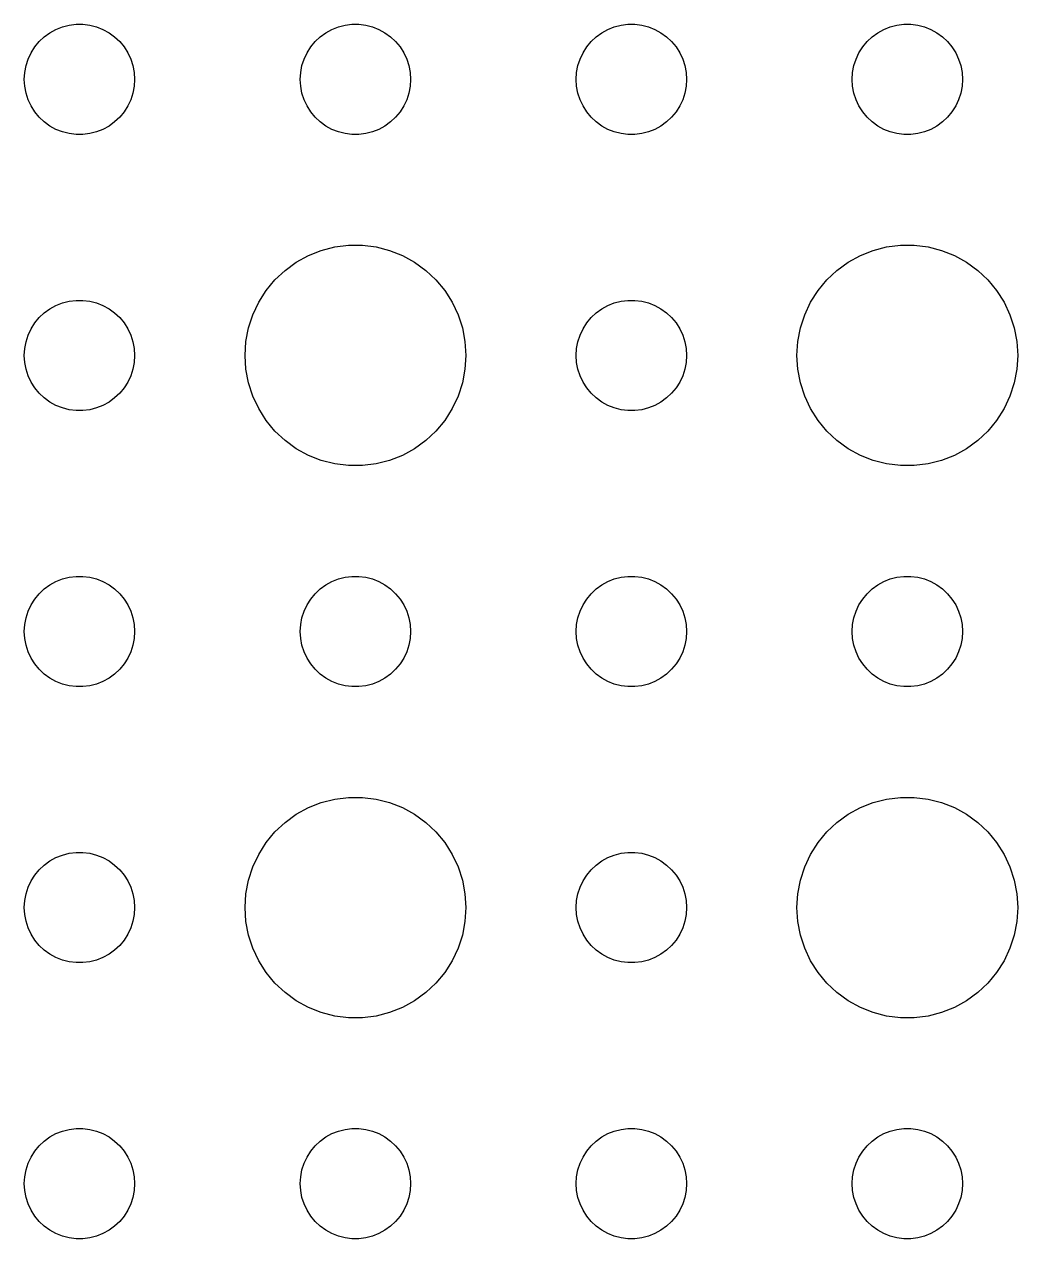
# Model space of a CAD drawing. Header units: metres. Extents: x -134 to 134, y -134 to 134.
# Drawn here: x -1.5 to 25.5, y 28.5 to 61.5 of the extents above; entities that cross this region are included whole.
import ezdxf

# ---------------------------------------------------------------- set-up
doc = ezdxf.new("R2010")
doc.units = ezdxf.units.M

msp = doc.modelspace()

# ---------------------------------------------------------------- linework, layer by layer
for p, q in [((-0.63866, 61.3572), (-0.46352, 61.4266)), ((-0.46352, 61.4266), (-0.28107, 61.4734)), ((-0.28107, 61.4734), (-0.09418, 61.497)), ((-0.09418, 61.497), (0.09418, 61.497)), ((0.09418, 61.497), (0.28107, 61.4734)), ((0.28107, 61.4734), (0.46352, 61.4266)), ((0.46352, 61.4266), (0.63866, 61.3572)), ((6.86133, 61.3572), (7.03647, 61.4266)), ((7.03647, 61.4266), (7.21892, 61.4734)), ((7.21892, 61.4734), (7.40581, 61.497)), ((7.40581, 61.497), (7.59418, 61.497)), ((7.59418, 61.497), (7.78107, 61.4734)), ((7.78107, 61.4734), (7.96352, 61.4266)), ((7.96352, 61.4266), (8.13866, 61.3572)), ((14.3613, 61.3572), (14.5365, 61.4266)), ((14.5365, 61.4266), (14.7189, 61.4734)), ((14.7189, 61.4734), (14.9058, 61.497)), ((14.9058, 61.497), (15.0942, 61.497)), ((15.0942, 61.497), (15.2811, 61.4734)), ((15.2811, 61.4734), (15.4635, 61.4266)), ((15.4635, 61.4266), (15.6387, 61.3572)), ((21.8613, 61.3572), (22.0365, 61.4266)), ((22.0365, 61.4266), (22.2189, 61.4734)), ((22.2189, 61.4734), (22.4058, 61.497)), ((22.4058, 61.497), (22.5942, 61.497)), ((22.5942, 61.497), (22.7811, 61.4734)), ((22.7811, 61.4734), (22.9635, 61.4266)), ((22.9635, 61.4266), (23.1387, 61.3572)), ((-1.09344, 61.0268), (-0.95613, 61.1558)), ((-0.95613, 61.1558), (-0.80373, 61.2665)), ((-0.80373, 61.2665), (-0.63866, 61.3572)), ((0.63866, 61.3572), (0.80373, 61.2665)), ((0.80373, 61.2665), (0.95613, 61.1558)), ((0.95613, 61.1558), (1.09344, 61.0268)), ((6.40654, 61.0268), (6.54385, 61.1558)), ((6.54385, 61.1558), (6.69626, 61.2665)), ((6.69626, 61.2665), (6.86133, 61.3572)), ((8.13866, 61.3572), (8.30373, 61.2665)), ((8.30373, 61.2665), (8.45613, 61.1558)), ((8.45613, 61.1558), (8.59344, 61.0268)), ((13.9065, 61.0268), (14.0439, 61.1558)), ((14.0439, 61.1558), (14.1963, 61.2665)), ((14.1963, 61.2665), (14.3613, 61.3572)), ((15.6387, 61.3572), (15.8037, 61.2665)), ((15.8037, 61.2665), (15.9561, 61.1558)), ((15.9561, 61.1558), (16.0934, 61.0268)), ((21.4065, 61.0268), (21.5439, 61.1558)), ((21.5439, 61.1558), (21.6963, 61.2665)), ((21.6963, 61.2665), (21.8613, 61.3572)), ((23.1387, 61.3572), (23.3037, 61.2665)), ((23.3037, 61.2665), (23.4561, 61.1558)), ((23.4561, 61.1558), (23.5934, 61.0268)), ((-1.39465, 60.5522), (-1.31445, 60.7226)), ((-1.31445, 60.7226), (-1.21352, 60.8817)), ((-1.21352, 60.8817), (-1.09344, 61.0268)), ((1.09344, 61.0268), (1.21352, 60.8817)), ((1.21352, 60.8817), (1.31445, 60.7226)), ((1.31445, 60.7226), (1.39465, 60.5522)), ((6.10533, 60.5522), (6.18553, 60.7226)), ((6.18553, 60.7226), (6.28647, 60.8817)), ((6.28647, 60.8817), (6.40654, 61.0268)), ((8.59344, 61.0268), (8.71352, 60.8817)), ((8.71352, 60.8817), (8.81445, 60.7226)), ((8.81445, 60.7226), (8.89465, 60.5522)), ((13.6053, 60.5522), (13.6855, 60.7226)), ((13.6855, 60.7226), (13.7865, 60.8817)), ((13.7865, 60.8817), (13.9065, 61.0268)), ((16.0934, 61.0268), (16.2135, 60.8817)), ((16.2135, 60.8817), (16.3145, 60.7226)), ((16.3145, 60.7226), (16.3947, 60.5522)), ((21.1053, 60.5522), (21.1855, 60.7226)), ((21.1855, 60.7226), (21.2865, 60.8817)), ((21.2865, 60.8817), (21.4065, 61.0268)), ((23.5934, 61.0268), (23.7135, 60.8817)), ((23.7135, 60.8817), (23.8145, 60.7226)), ((23.8145, 60.7226), (23.8947, 60.5522)), ((-1.45287, 60.373), (-1.39465, 60.5522)), ((1.39465, 60.5522), (1.45287, 60.373)), ((6.04712, 60.373), (6.10533, 60.5522)), ((8.89465, 60.5522), (8.95287, 60.373)), ((13.5471, 60.373), (13.6053, 60.5522)), ((16.3947, 60.5522), (16.4529, 60.373)), ((21.0471, 60.373), (21.1053, 60.5522)), ((23.8947, 60.5522), (23.9529, 60.373)), ((-1.5, 60), (-1.48816, 60.188)), ((-1.48816, 60.188), (-1.45287, 60.373)), ((1.45287, 60.373), (1.48816, 60.188)), ((1.48816, 60.188), (1.5, 60)), ((6, 60), (6.01183, 60.188)), ((6.01183, 60.188), (6.04712, 60.373)), ((8.95287, 60.373), (8.98816, 60.188)), ((8.98816, 60.188), (9, 60)), ((13.5, 60), (13.5118, 60.188)), ((13.5118, 60.188), (13.5471, 60.373)), ((16.4529, 60.373), (16.4882, 60.188)), ((16.4882, 60.188), (16.5, 60)), ((21, 60), (21.0118, 60.188)), ((21.0118, 60.188), (21.0471, 60.373)), ((23.9529, 60.373), (23.9882, 60.188)), ((23.9882, 60.188), (24, 60)), ((-1.48816, 59.812), (-1.5, 60)), ((-1.45287, 59.627), (-1.48816, 59.812)), ((1.48816, 59.812), (1.45287, 59.627)), ((1.5, 60), (1.48816, 59.812)), ((6.01183, 59.812), (6, 60)), ((6.04712, 59.627), (6.01183, 59.812)), ((8.98816, 59.812), (8.95287, 59.627)), ((9, 60), (8.98816, 59.812)), ((13.5118, 59.812), (13.5, 60)), ((13.5471, 59.627), (13.5118, 59.812)), ((16.4882, 59.812), (16.4529, 59.627)), ((16.5, 60), (16.4882, 59.812)), ((21.0118, 59.812), (21, 60)), ((21.0471, 59.627), (21.0118, 59.812)), ((23.9882, 59.812), (23.9529, 59.627)), ((24, 60), (23.9882, 59.812)), ((-1.39465, 59.4478), (-1.45287, 59.627)), ((-1.31445, 59.2774), (-1.39465, 59.4478)), ((1.39465, 59.4478), (1.31445, 59.2774)), ((1.45287, 59.627), (1.39465, 59.4478)), ((6.10533, 59.4478), (6.04712, 59.627)), ((6.18553, 59.2774), (6.10533, 59.4478)), ((8.89465, 59.4478), (8.81445, 59.2774)), ((8.95287, 59.627), (8.89465, 59.4478)), ((13.6053, 59.4478), (13.5471, 59.627)), ((13.6855, 59.2774), (13.6053, 59.4478)), ((16.3947, 59.4478), (16.3145, 59.2774)), ((16.4529, 59.627), (16.3947, 59.4478)), ((21.1053, 59.4478), (21.0471, 59.627)), ((21.1855, 59.2774), (21.1053, 59.4478)), ((23.8947, 59.4478), (23.8145, 59.2774)), ((23.9529, 59.627), (23.8947, 59.4478)), ((-1.21352, 59.1183), (-1.31445, 59.2774)), ((-1.09344, 58.9732), (-1.21352, 59.1183)), ((1.21352, 59.1183), (1.09344, 58.9732)), ((1.31445, 59.2774), (1.21352, 59.1183)), ((6.28647, 59.1183), (6.18553, 59.2774)), ((6.40654, 58.9732), (6.28647, 59.1183)), ((8.71352, 59.1183), (8.59344, 58.9732)), ((8.81445, 59.2774), (8.71352, 59.1183)), ((13.7865, 59.1183), (13.6855, 59.2774)), ((13.9065, 58.9732), (13.7865, 59.1183)), ((16.2135, 59.1183), (16.0934, 58.9732)), ((16.3145, 59.2774), (16.2135, 59.1183)), ((21.2865, 59.1183), (21.1855, 59.2774)), ((21.4065, 58.9732), (21.2865, 59.1183)), ((23.7135, 59.1183), (23.5934, 58.9732)), ((23.8145, 59.2774), (23.7135, 59.1183)), ((-0.95613, 58.8442), (-1.09344, 58.9732)), ((-0.80373, 58.7335), (-0.95613, 58.8442)), ((-0.63866, 58.6428), (-0.80373, 58.7335)), ((0.80373, 58.7335), (0.63866, 58.6428)), ((0.95613, 58.8442), (0.80373, 58.7335)), ((1.09344, 58.9732), (0.95613, 58.8442)), ((6.54385, 58.8442), (6.40654, 58.9732)), ((6.69626, 58.7335), (6.54385, 58.8442)), ((6.86133, 58.6428), (6.69626, 58.7335)), ((8.30373, 58.7335), (8.13866, 58.6428)), ((8.45613, 58.8442), (8.30373, 58.7335)), ((8.59344, 58.9732), (8.45613, 58.8442)), ((14.0439, 58.8442), (13.9065, 58.9732)), ((14.1963, 58.7335), (14.0439, 58.8442)), ((14.3613, 58.6428), (14.1963, 58.7335)), ((15.8037, 58.7335), (15.6387, 58.6428)), ((15.9561, 58.8442), (15.8037, 58.7335)), ((16.0934, 58.9732), (15.9561, 58.8442)), ((21.5439, 58.8442), (21.4065, 58.9732)), ((21.6963, 58.7335), (21.5439, 58.8442)), ((21.8613, 58.6428), (21.6963, 58.7335)), ((23.3037, 58.7335), (23.1387, 58.6428)), ((23.4561, 58.8442), (23.3037, 58.7335)), ((23.5934, 58.9732), (23.4561, 58.8442)), ((-0.46352, 58.5734), (-0.63866, 58.6428)), ((-0.28107, 58.5266), (-0.46352, 58.5734)), ((-0.09418, 58.503), (-0.28107, 58.5266)), ((0.09418, 58.503), (-0.09418, 58.503)), ((0.28107, 58.5266), (0.09418, 58.503)), ((0.46352, 58.5734), (0.28107, 58.5266)), ((0.63866, 58.6428), (0.46352, 58.5734)), ((7.03647, 58.5734), (6.86133, 58.6428)), ((7.21892, 58.5266), (7.03647, 58.5734)), ((7.40581, 58.503), (7.21892, 58.5266)), ((7.59418, 58.503), (7.40581, 58.503)), ((7.78107, 58.5266), (7.59418, 58.503)), ((7.96352, 58.5734), (7.78107, 58.5266)), ((8.13866, 58.6428), (7.96352, 58.5734)), ((14.5365, 58.5734), (14.3613, 58.6428)), ((14.7189, 58.5266), (14.5365, 58.5734)), ((14.9058, 58.503), (14.7189, 58.5266)), ((15.0942, 58.503), (14.9058, 58.503)), ((15.2811, 58.5266), (15.0942, 58.503)), ((15.4635, 58.5734), (15.2811, 58.5266)), ((15.6387, 58.6428), (15.4635, 58.5734)), ((22.0365, 58.5734), (21.8613, 58.6428)), ((22.2189, 58.5266), (22.0365, 58.5734)), ((22.4058, 58.503), (22.2189, 58.5266)), ((22.5942, 58.503), (22.4058, 58.503)), ((22.7811, 58.5266), (22.5942, 58.503)), ((22.9635, 58.5734), (22.7811, 58.5266)), ((23.1387, 58.6428), (22.9635, 58.5734)), ((6.57294, 55.3532), (6.93785, 55.4469)), ((6.93785, 55.4469), (7.31161, 55.4941)), ((7.31161, 55.4941), (7.68837, 55.4941)), ((7.68837, 55.4941), (8.06213, 55.4469)), ((8.06213, 55.4469), (8.42705, 55.3532)), ((21.5729, 55.3532), (21.9379, 55.4469)), ((21.9379, 55.4469), (22.3116, 55.4941)), ((22.3116, 55.4941), (22.6884, 55.4941)), ((22.6884, 55.4941), (23.0621, 55.4469)), ((23.0621, 55.4469), (23.427, 55.3532)), ((5.89252, 55.033), (6.22266, 55.2145)), ((6.22266, 55.2145), (6.57294, 55.3532)), ((8.42705, 55.3532), (8.77733, 55.2145)), ((8.77733, 55.2145), (9.10747, 55.033)), ((20.8925, 55.033), (21.2227, 55.2145)), ((21.2227, 55.2145), (21.5729, 55.3532)), ((23.427, 55.3532), (23.7773, 55.2145)), ((23.7773, 55.2145), (24.1075, 55.033)), ((5.31308, 54.5536), (5.58772, 54.8115)), ((5.58772, 54.8115), (5.89252, 55.033)), ((9.10747, 55.033), (9.41226, 54.8115)), ((9.41226, 54.8115), (9.6869, 54.5536)), ((20.3131, 54.5536), (20.5877, 54.8115)), ((20.5877, 54.8115), (20.8925, 55.033)), ((24.1075, 55.033), (24.4123, 54.8115)), ((24.4123, 54.8115), (24.6869, 54.5536)), ((5.07294, 54.2634), (5.31308, 54.5536)), ((9.6869, 54.5536), (9.92705, 54.2634)), ((20.0729, 54.2634), (20.3131, 54.5536)), ((24.6869, 54.5536), (24.927, 54.2634)), ((4.87108, 53.9453), (5.07294, 54.2634)), ((9.92705, 54.2634), (10.1289, 53.9453)), ((19.8711, 53.9453), (20.0729, 54.2634)), ((24.927, 54.2634), (25.1289, 53.9453)), ((-0.80373, 53.7665), (-0.63866, 53.8572)), ((-0.63866, 53.8572), (-0.46352, 53.9266)), ((-0.46352, 53.9266), (-0.28107, 53.9734)), ((-0.28107, 53.9734), (-0.09418, 53.997)), ((-0.09418, 53.997), (0.09418, 53.997)), ((0.09418, 53.997), (0.28107, 53.9734)), ((0.28107, 53.9734), (0.46352, 53.9266)), ((0.46352, 53.9266), (0.63866, 53.8572)), ((0.63866, 53.8572), (0.80373, 53.7665)), ((4.71066, 53.6044), (4.87108, 53.9453)), ((10.1289, 53.9453), (10.2893, 53.6044)), ((14.1963, 53.7665), (14.3613, 53.8572)), ((14.3613, 53.8572), (14.5365, 53.9266)), ((14.5365, 53.9266), (14.7189, 53.9734)), ((14.7189, 53.9734), (14.9058, 53.997)), ((14.9058, 53.997), (15.0942, 53.997)), ((15.0942, 53.997), (15.2811, 53.9734)), ((15.2811, 53.9734), (15.4635, 53.9266)), ((15.4635, 53.9266), (15.6387, 53.8572)), ((15.6387, 53.8572), (15.8037, 53.7665)), ((19.7107, 53.6044), (19.8711, 53.9453)), ((25.1289, 53.9453), (25.2893, 53.6044)), ((-1.21352, 53.3817), (-1.09344, 53.5268)), ((-1.09344, 53.5268), (-0.95613, 53.6558)), ((-0.95613, 53.6558), (-0.80373, 53.7665)), ((0.80373, 53.7665), (0.95613, 53.6558)), ((0.95613, 53.6558), (1.09344, 53.5268)), ((1.09344, 53.5268), (1.21352, 53.3817)), ((4.59424, 53.2461), (4.71066, 53.6044)), ((10.2893, 53.6044), (10.4057, 53.2461)), ((13.7865, 53.3817), (13.9065, 53.5268)), ((13.9065, 53.5268), (14.0439, 53.6558)), ((14.0439, 53.6558), (14.1963, 53.7665)), ((15.8037, 53.7665), (15.9561, 53.6558)), ((15.9561, 53.6558), (16.0934, 53.5268)), ((16.0934, 53.5268), (16.2135, 53.3817)), ((19.5942, 53.2461), (19.7107, 53.6044)), ((25.2893, 53.6044), (25.4057, 53.2461)), ((-1.39465, 53.0522), (-1.31445, 53.2226)), ((-1.31445, 53.2226), (-1.21352, 53.3817)), ((1.21352, 53.3817), (1.31445, 53.2226)), ((1.31445, 53.2226), (1.39465, 53.0522)), ((4.52365, 52.876), (4.59424, 53.2461)), ((10.4057, 53.2461), (10.4763, 52.876)), ((13.6053, 53.0522), (13.6855, 53.2226)), ((13.6855, 53.2226), (13.7865, 53.3817)), ((16.2135, 53.3817), (16.3145, 53.2226)), ((16.3145, 53.2226), (16.3947, 53.0522)), ((19.5237, 52.876), (19.5942, 53.2461)), ((25.4057, 53.2461), (25.4763, 52.876)), ((-1.48816, 52.688), (-1.45287, 52.873)), ((-1.45287, 52.873), (-1.39465, 53.0522)), ((1.39465, 53.0522), (1.45287, 52.873)), ((1.45287, 52.873), (1.48816, 52.688)), ((4.5, 52.5), (4.52365, 52.876)), ((10.4763, 52.876), (10.5, 52.5)), ((13.5118, 52.688), (13.5471, 52.873)), ((13.5471, 52.873), (13.6053, 53.0522)), ((16.3947, 53.0522), (16.4529, 52.873)), ((16.4529, 52.873), (16.4882, 52.688)), ((19.5, 52.5), (19.5237, 52.876)), ((25.4763, 52.876), (25.5, 52.5)), ((-1.5, 52.5), (-1.48816, 52.688)), ((-1.48816, 52.312), (-1.5, 52.5)), ((1.48816, 52.688), (1.5, 52.5)), ((1.5, 52.5), (1.48816, 52.312)), ((4.52365, 52.124), (4.5, 52.5)), ((10.5, 52.5), (10.4763, 52.124)), ((13.5, 52.5), (13.5118, 52.688)), ((13.5118, 52.312), (13.5, 52.5)), ((16.4882, 52.688), (16.5, 52.5)), ((16.5, 52.5), (16.4882, 52.312)), ((19.5237, 52.124), (19.5, 52.5)), ((25.5, 52.5), (25.4763, 52.124)), ((-1.45287, 52.127), (-1.48816, 52.312)), ((1.48816, 52.312), (1.45287, 52.127)), ((13.5471, 52.127), (13.5118, 52.312)), ((16.4882, 52.312), (16.4529, 52.127)), ((-1.39465, 51.9478), (-1.45287, 52.127)), ((-1.31445, 51.7774), (-1.39465, 51.9478)), ((1.39465, 51.9478), (1.31445, 51.7774)), ((1.45287, 52.127), (1.39465, 51.9478)), ((4.59424, 51.7539), (4.52365, 52.124)), ((10.4763, 52.124), (10.4057, 51.7539)), ((13.6053, 51.9478), (13.5471, 52.127)), ((13.6855, 51.7774), (13.6053, 51.9478)), ((16.3947, 51.9478), (16.3145, 51.7774)), ((16.4529, 52.127), (16.3947, 51.9478)), ((19.5942, 51.7539), (19.5237, 52.124)), ((25.4763, 52.124), (25.4057, 51.7539)), ((-1.21352, 51.6183), (-1.31445, 51.7774)), ((-1.09344, 51.4732), (-1.21352, 51.6183)), ((-0.95613, 51.3442), (-1.09344, 51.4732)), ((1.09344, 51.4732), (0.95613, 51.3442)), ((1.21352, 51.6183), (1.09344, 51.4732)), ((1.31445, 51.7774), (1.21352, 51.6183)), ((4.71066, 51.3956), (4.59424, 51.7539)), ((10.4057, 51.7539), (10.2893, 51.3956)), ((13.7865, 51.6183), (13.6855, 51.7774)), ((13.9065, 51.4732), (13.7865, 51.6183)), ((14.0439, 51.3442), (13.9065, 51.4732)), ((16.0934, 51.4732), (15.9561, 51.3442)), ((16.2135, 51.6183), (16.0934, 51.4732)), ((16.3145, 51.7774), (16.2135, 51.6183)), ((19.7107, 51.3956), (19.5942, 51.7539)), ((25.4057, 51.7539), (25.2893, 51.3956)), ((-0.80373, 51.2335), (-0.95613, 51.3442)), ((-0.63866, 51.1428), (-0.80373, 51.2335)), ((-0.46352, 51.0734), (-0.63866, 51.1428)), ((0.63866, 51.1428), (0.46352, 51.0734)), ((0.80373, 51.2335), (0.63866, 51.1428)), ((0.95613, 51.3442), (0.80373, 51.2335)), ((4.87108, 51.0547), (4.71066, 51.3956)), ((10.2893, 51.3956), (10.1289, 51.0547)), ((14.1963, 51.2335), (14.0439, 51.3442)), ((14.3613, 51.1428), (14.1963, 51.2335)), ((14.5365, 51.0734), (14.3613, 51.1428)), ((15.6387, 51.1428), (15.4635, 51.0734)), ((15.8037, 51.2335), (15.6387, 51.1428)), ((15.9561, 51.3442), (15.8037, 51.2335)), ((19.8711, 51.0547), (19.7107, 51.3956)), ((25.2893, 51.3956), (25.1289, 51.0547)), ((-0.28107, 51.0266), (-0.46352, 51.0734)), ((-0.09418, 51.003), (-0.28107, 51.0266)), ((0.09418, 51.003), (-0.09418, 51.003)), ((0.28107, 51.0266), (0.09418, 51.003)), ((0.46352, 51.0734), (0.28107, 51.0266)), ((5.07294, 50.7366), (4.87108, 51.0547)), ((10.1289, 51.0547), (9.92705, 50.7366)), ((14.7189, 51.0266), (14.5365, 51.0734)), ((14.9058, 51.003), (14.7189, 51.0266)), ((15.0942, 51.003), (14.9058, 51.003)), ((15.2811, 51.0266), (15.0942, 51.003)), ((15.4635, 51.0734), (15.2811, 51.0266)), ((20.0729, 50.7366), (19.8711, 51.0547)), ((25.1289, 51.0547), (24.927, 50.7366)), ((5.31308, 50.4464), (5.07294, 50.7366)), ((9.92705, 50.7366), (9.6869, 50.4464)), ((20.3131, 50.4464), (20.0729, 50.7366)), ((24.927, 50.7366), (24.6869, 50.4464)), ((5.58772, 50.1885), (5.31308, 50.4464)), ((5.89252, 49.967), (5.58772, 50.1885)), ((9.41226, 50.1885), (9.10747, 49.967)), ((9.6869, 50.4464), (9.41226, 50.1885)), ((20.5877, 50.1885), (20.3131, 50.4464)), ((20.8925, 49.967), (20.5877, 50.1885)), ((24.4123, 50.1885), (24.1075, 49.967)), ((24.6869, 50.4464), (24.4123, 50.1885)), ((6.22266, 49.7855), (5.89252, 49.967)), ((9.10747, 49.967), (8.77733, 49.7855)), ((21.2227, 49.7855), (20.8925, 49.967)), ((24.1075, 49.967), (23.7773, 49.7855)), ((6.57294, 49.6468), (6.22266, 49.7855)), ((6.93785, 49.5531), (6.57294, 49.6468)), ((7.31161, 49.5059), (6.93785, 49.5531)), ((7.68837, 49.5059), (7.31161, 49.5059)), ((8.06213, 49.5531), (7.68837, 49.5059)), ((8.42705, 49.6468), (8.06213, 49.5531)), ((8.77733, 49.7855), (8.42705, 49.6468)), ((21.5729, 49.6468), (21.2227, 49.7855)), ((21.9379, 49.5531), (21.5729, 49.6468)), ((22.3116, 49.5059), (21.9379, 49.5531)), ((22.6884, 49.5059), (22.3116, 49.5059)), ((23.0621, 49.5531), (22.6884, 49.5059)), ((23.427, 49.6468), (23.0621, 49.5531)), ((23.7773, 49.7855), (23.427, 49.6468)), ((-0.95613, 46.1558), (-0.80373, 46.2665)), ((-0.80373, 46.2665), (-0.63866, 46.3572)), ((-0.63866, 46.3572), (-0.46352, 46.4266)), ((-0.46352, 46.4266), (-0.28107, 46.4734)), ((-0.28107, 46.4734), (-0.09418, 46.497)), ((-0.09418, 46.497), (0.09418, 46.497)), ((0.09418, 46.497), (0.28107, 46.4734)), ((0.28107, 46.4734), (0.46352, 46.4266)), ((0.46352, 46.4266), (0.63866, 46.3572)), ((0.63866, 46.3572), (0.80373, 46.2665)), ((0.80373, 46.2665), (0.95613, 46.1558)), ((6.54385, 46.1558), (6.69626, 46.2665)), ((6.69626, 46.2665), (6.86133, 46.3572)), ((6.86133, 46.3572), (7.03647, 46.4266)), ((7.03647, 46.4266), (7.21892, 46.4734)), ((7.21892, 46.4734), (7.40581, 46.497)), ((7.40581, 46.497), (7.59418, 46.497)), ((7.59418, 46.497), (7.78107, 46.4734)), ((7.78107, 46.4734), (7.96352, 46.4266)), ((7.96352, 46.4266), (8.13866, 46.3572)), ((8.13866, 46.3572), (8.30373, 46.2665)), ((8.30373, 46.2665), (8.45613, 46.1558)), ((14.0439, 46.1558), (14.1963, 46.2665)), ((14.1963, 46.2665), (14.3613, 46.3572)), ((14.3613, 46.3572), (14.5365, 46.4266)), ((14.5365, 46.4266), (14.7189, 46.4734)), ((14.7189, 46.4734), (14.9058, 46.497)), ((14.9058, 46.497), (15.0942, 46.497)), ((15.0942, 46.497), (15.2811, 46.4734)), ((15.2811, 46.4734), (15.4635, 46.4266)), ((15.4635, 46.4266), (15.6387, 46.3572)), ((15.6387, 46.3572), (15.8037, 46.2665)), ((15.8037, 46.2665), (15.9561, 46.1558)), ((21.5439, 46.1558), (21.6963, 46.2665)), ((21.6963, 46.2665), (21.8613, 46.3572)), ((21.8613, 46.3572), (22.0365, 46.4266)), ((22.0365, 46.4266), (22.2189, 46.4734)), ((22.2189, 46.4734), (22.4058, 46.497)), ((22.4058, 46.497), (22.5942, 46.497)), ((22.5942, 46.497), (22.7811, 46.4734)), ((22.7811, 46.4734), (22.9635, 46.4266)), ((22.9635, 46.4266), (23.1387, 46.3572)), ((23.1387, 46.3572), (23.3037, 46.2665)), ((23.3037, 46.2665), (23.4561, 46.1558)), ((-1.31445, 45.7226), (-1.21352, 45.8817)), ((-1.21352, 45.8817), (-1.09344, 46.0268)), ((-1.09344, 46.0268), (-0.95613, 46.1558)), ((0.95613, 46.1558), (1.09344, 46.0268)), ((1.09344, 46.0268), (1.21352, 45.8817)), ((1.21352, 45.8817), (1.31445, 45.7226)), ((6.18553, 45.7226), (6.28647, 45.8817)), ((6.28647, 45.8817), (6.40654, 46.0268)), ((6.40654, 46.0268), (6.54385, 46.1558)), ((8.45613, 46.1558), (8.59344, 46.0268)), ((8.59344, 46.0268), (8.71352, 45.8817)), ((8.71352, 45.8817), (8.81445, 45.7226)), ((13.6855, 45.7226), (13.7865, 45.8817)), ((13.7865, 45.8817), (13.9065, 46.0268)), ((13.9065, 46.0268), (14.0439, 46.1558)), ((15.9561, 46.1558), (16.0934, 46.0268)), ((16.0934, 46.0268), (16.2135, 45.8817)), ((16.2135, 45.8817), (16.3145, 45.7226)), ((21.1855, 45.7226), (21.2865, 45.8817)), ((21.2865, 45.8817), (21.4065, 46.0268)), ((21.4065, 46.0268), (21.5439, 46.1558)), ((23.4561, 46.1558), (23.5934, 46.0268)), ((23.5934, 46.0268), (23.7135, 45.8817)), ((23.7135, 45.8817), (23.8145, 45.7226)), ((-1.45287, 45.373), (-1.39465, 45.5522)), ((-1.39465, 45.5522), (-1.31445, 45.7226)), ((1.31445, 45.7226), (1.39465, 45.5522)), ((1.39465, 45.5522), (1.45287, 45.373)), ((6.04712, 45.373), (6.10533, 45.5522)), ((6.10533, 45.5522), (6.18553, 45.7226)), ((8.81445, 45.7226), (8.89465, 45.5522)), ((8.89465, 45.5522), (8.95287, 45.373)), ((13.5471, 45.373), (13.6053, 45.5522)), ((13.6053, 45.5522), (13.6855, 45.7226)), ((16.3145, 45.7226), (16.3947, 45.5522)), ((16.3947, 45.5522), (16.4529, 45.373)), ((21.0471, 45.373), (21.1053, 45.5522)), ((21.1053, 45.5522), (21.1855, 45.7226)), ((23.8145, 45.7226), (23.8947, 45.5522)), ((23.8947, 45.5522), (23.9529, 45.373)), ((-1.48816, 45.188), (-1.45287, 45.373)), ((1.45287, 45.373), (1.48816, 45.188)), ((6.01183, 45.188), (6.04712, 45.373)), ((8.95287, 45.373), (8.98816, 45.188)), ((13.5118, 45.188), (13.5471, 45.373)), ((16.4529, 45.373), (16.4882, 45.188)), ((21.0118, 45.188), (21.0471, 45.373)), ((23.9529, 45.373), (23.9882, 45.188)), ((-1.5, 45), (-1.48816, 45.188)), ((-1.48816, 44.812), (-1.5, 45)), ((1.48816, 45.188), (1.5, 45)), ((1.5, 45), (1.48816, 44.812)), ((6, 45), (6.01183, 45.188)), ((6.01183, 44.812), (6, 45)), ((8.98816, 45.188), (9, 45)), ((9, 45), (8.98816, 44.812)), ((13.5, 45), (13.5118, 45.188)), ((13.5118, 44.812), (13.5, 45)), ((16.4882, 45.188), (16.5, 45)), ((16.5, 45), (16.4882, 44.812)), ((21, 45), (21.0118, 45.188)), ((21.0118, 44.812), (21, 45)), ((23.9882, 45.188), (24, 45)), ((24, 45), (23.9882, 44.812)), ((-1.45287, 44.627), (-1.48816, 44.812)), ((-1.39465, 44.4478), (-1.45287, 44.627)), ((1.45287, 44.627), (1.39465, 44.4478)), ((1.48816, 44.812), (1.45287, 44.627)), ((6.04712, 44.627), (6.01183, 44.812)), ((6.10533, 44.4478), (6.04712, 44.627)), ((8.95287, 44.627), (8.89465, 44.4478)), ((8.98816, 44.812), (8.95287, 44.627)), ((13.5471, 44.627), (13.5118, 44.812)), ((13.6053, 44.4478), (13.5471, 44.627)), ((16.4529, 44.627), (16.3947, 44.4478)), ((16.4882, 44.812), (16.4529, 44.627)), ((21.0471, 44.627), (21.0118, 44.812)), ((21.1053, 44.4478), (21.0471, 44.627)), ((23.9529, 44.627), (23.8947, 44.4478)), ((23.9882, 44.812), (23.9529, 44.627)), ((-1.31445, 44.2774), (-1.39465, 44.4478)), ((-1.21352, 44.1183), (-1.31445, 44.2774)), ((1.31445, 44.2774), (1.21352, 44.1183)), ((1.39465, 44.4478), (1.31445, 44.2774)), ((6.18553, 44.2774), (6.10533, 44.4478)), ((6.28647, 44.1183), (6.18553, 44.2774)), ((8.81445, 44.2774), (8.71352, 44.1183)), ((8.89465, 44.4478), (8.81445, 44.2774)), ((13.6855, 44.2774), (13.6053, 44.4478)), ((13.7865, 44.1183), (13.6855, 44.2774)), ((16.3145, 44.2774), (16.2135, 44.1183)), ((16.3947, 44.4478), (16.3145, 44.2774)), ((21.1855, 44.2774), (21.1053, 44.4478)), ((21.2865, 44.1183), (21.1855, 44.2774)), ((23.8145, 44.2774), (23.7135, 44.1183)), ((23.8947, 44.4478), (23.8145, 44.2774)), ((-1.09344, 43.9732), (-1.21352, 44.1183)), ((-0.95613, 43.8442), (-1.09344, 43.9732)), ((1.09344, 43.9732), (0.95613, 43.8442)), ((1.21352, 44.1183), (1.09344, 43.9732)), ((6.40654, 43.9732), (6.28647, 44.1183)), ((6.54385, 43.8442), (6.40654, 43.9732)), ((8.59344, 43.9732), (8.45613, 43.8442)), ((8.71352, 44.1183), (8.59344, 43.9732)), ((13.9065, 43.9732), (13.7865, 44.1183)), ((14.0439, 43.8442), (13.9065, 43.9732)), ((16.0934, 43.9732), (15.9561, 43.8442)), ((16.2135, 44.1183), (16.0934, 43.9732)), ((21.4065, 43.9732), (21.2865, 44.1183)), ((21.5439, 43.8442), (21.4065, 43.9732)), ((23.5934, 43.9732), (23.4561, 43.8442)), ((23.7135, 44.1183), (23.5934, 43.9732)), ((-0.80373, 43.7335), (-0.95613, 43.8442)), ((-0.63866, 43.6428), (-0.80373, 43.7335)), ((-0.46352, 43.5734), (-0.63866, 43.6428)), ((-0.28107, 43.5266), (-0.46352, 43.5734)), ((0.46352, 43.5734), (0.28107, 43.5266)), ((0.63866, 43.6428), (0.46352, 43.5734)), ((0.80373, 43.7335), (0.63866, 43.6428)), ((0.95613, 43.8442), (0.80373, 43.7335)), ((6.69626, 43.7335), (6.54385, 43.8442)), ((6.86133, 43.6428), (6.69626, 43.7335)), ((7.03647, 43.5734), (6.86133, 43.6428)), ((7.21892, 43.5266), (7.03647, 43.5734)), ((7.96352, 43.5734), (7.78107, 43.5266)), ((8.13866, 43.6428), (7.96352, 43.5734)), ((8.30373, 43.7335), (8.13866, 43.6428)), ((8.45613, 43.8442), (8.30373, 43.7335)), ((14.1963, 43.7335), (14.0439, 43.8442)), ((14.3613, 43.6428), (14.1963, 43.7335)), ((14.5365, 43.5734), (14.3613, 43.6428)), ((14.7189, 43.5266), (14.5365, 43.5734)), ((15.4635, 43.5734), (15.2811, 43.5266)), ((15.6387, 43.6428), (15.4635, 43.5734)), ((15.8037, 43.7335), (15.6387, 43.6428)), ((15.9561, 43.8442), (15.8037, 43.7335)), ((21.6963, 43.7335), (21.5439, 43.8442)), ((21.8613, 43.6428), (21.6963, 43.7335)), ((22.0365, 43.5734), (21.8613, 43.6428)), ((22.2189, 43.5266), (22.0365, 43.5734)), ((22.9635, 43.5734), (22.7811, 43.5266)), ((23.1387, 43.6428), (22.9635, 43.5734)), ((23.3037, 43.7335), (23.1387, 43.6428)), ((23.4561, 43.8442), (23.3037, 43.7335)), ((-0.09418, 43.503), (-0.28107, 43.5266)), ((0.09418, 43.503), (-0.09418, 43.503)), ((0.28107, 43.5266), (0.09418, 43.503)), ((7.40581, 43.503), (7.21892, 43.5266)), ((7.59418, 43.503), (7.40581, 43.503)), ((7.78107, 43.5266), (7.59418, 43.503)), ((14.9058, 43.503), (14.7189, 43.5266)), ((15.0942, 43.503), (14.9058, 43.503)), ((15.2811, 43.5266), (15.0942, 43.503)), ((22.4058, 43.503), (22.2189, 43.5266)), ((22.5942, 43.503), (22.4058, 43.503)), ((22.7811, 43.5266), (22.5942, 43.503)), ((6.22266, 40.2145), (6.57294, 40.3532)), ((6.57294, 40.3532), (6.93785, 40.4469)), ((6.93785, 40.4469), (7.31161, 40.4941)), ((7.31161, 40.4941), (7.68837, 40.4941)), ((7.68837, 40.4941), (8.06213, 40.4469)), ((8.06213, 40.4469), (8.42705, 40.3532)), ((8.42705, 40.3532), (8.77733, 40.2145)), ((21.2227, 40.2145), (21.5729, 40.3532)), ((21.5729, 40.3532), (21.9379, 40.4469)), ((21.9379, 40.4469), (22.3116, 40.4941)), ((22.3116, 40.4941), (22.6884, 40.4941)), ((22.6884, 40.4941), (23.0621, 40.4469)), ((23.0621, 40.4469), (23.427, 40.3532)), ((23.427, 40.3532), (23.7773, 40.2145)), ((5.58772, 39.8115), (5.89252, 40.033)), ((5.89252, 40.033), (6.22266, 40.2145)), ((8.77733, 40.2145), (9.10747, 40.033)), ((9.10747, 40.033), (9.41226, 39.8115)), ((20.5877, 39.8115), (20.8925, 40.033)), ((20.8925, 40.033), (21.2227, 40.2145)), ((23.7773, 40.2145), (24.1075, 40.033)), ((24.1075, 40.033), (24.4123, 39.8115)), ((5.31308, 39.5536), (5.58772, 39.8115)), ((9.41226, 39.8115), (9.6869, 39.5536)), ((20.3131, 39.5536), (20.5877, 39.8115)), ((24.4123, 39.8115), (24.6869, 39.5536)), ((4.87108, 38.9453), (5.07294, 39.2634)), ((5.07294, 39.2634), (5.31308, 39.5536)), ((9.6869, 39.5536), (9.92705, 39.2634)), ((9.92705, 39.2634), (10.1289, 38.9453)), ((19.8711, 38.9453), (20.0729, 39.2634)), ((20.0729, 39.2634), (20.3131, 39.5536)), ((24.6869, 39.5536), (24.927, 39.2634)), ((24.927, 39.2634), (25.1289, 38.9453)), ((-0.46352, 38.9266), (-0.28107, 38.9734)), ((-0.28107, 38.9734), (-0.09418, 38.997)), ((-0.09418, 38.997), (0.09418, 38.997)), ((0.09418, 38.997), (0.28107, 38.9734)), ((0.28107, 38.9734), (0.46352, 38.9266)), ((4.71066, 38.6044), (4.87108, 38.9453)), ((10.1289, 38.9453), (10.2893, 38.6044)), ((14.5365, 38.9266), (14.7189, 38.9734)), ((14.7189, 38.9734), (14.9058, 38.997)), ((14.9058, 38.997), (15.0942, 38.997)), ((15.0942, 38.997), (15.2811, 38.9734)), ((15.2811, 38.9734), (15.4635, 38.9266)), ((19.7107, 38.6044), (19.8711, 38.9453)), ((25.1289, 38.9453), (25.2893, 38.6044)), ((-1.09344, 38.5268), (-0.95613, 38.6558)), ((-0.95613, 38.6558), (-0.80373, 38.7665)), ((-0.80373, 38.7665), (-0.63866, 38.8572)), ((-0.63866, 38.8572), (-0.46352, 38.9266)), ((0.46352, 38.9266), (0.63866, 38.8572)), ((0.63866, 38.8572), (0.80373, 38.7665)), ((0.80373, 38.7665), (0.95613, 38.6558)), ((0.95613, 38.6558), (1.09344, 38.5268)), ((4.59424, 38.2461), (4.71066, 38.6044)), ((10.2893, 38.6044), (10.4057, 38.2461)), ((13.9065, 38.5268), (14.0439, 38.6558)), ((14.0439, 38.6558), (14.1963, 38.7665)), ((14.1963, 38.7665), (14.3613, 38.8572)), ((14.3613, 38.8572), (14.5365, 38.9266)), ((15.4635, 38.9266), (15.6387, 38.8572)), ((15.6387, 38.8572), (15.8037, 38.7665)), ((15.8037, 38.7665), (15.9561, 38.6558)), ((15.9561, 38.6558), (16.0934, 38.5268)), ((19.5942, 38.2461), (19.7107, 38.6044)), ((25.2893, 38.6044), (25.4057, 38.2461)), ((-1.31445, 38.2226), (-1.21352, 38.3817)), ((-1.21352, 38.3817), (-1.09344, 38.5268)), ((1.09344, 38.5268), (1.21352, 38.3817)), ((1.21352, 38.3817), (1.31445, 38.2226)), ((13.6855, 38.2226), (13.7865, 38.3817)), ((13.7865, 38.3817), (13.9065, 38.5268)), ((16.0934, 38.5268), (16.2135, 38.3817)), ((16.2135, 38.3817), (16.3145, 38.2226)), ((-1.45287, 37.873), (-1.39465, 38.0522)), ((-1.39465, 38.0522), (-1.31445, 38.2226)), ((1.31445, 38.2226), (1.39465, 38.0522)), ((1.39465, 38.0522), (1.45287, 37.873)), ((4.52365, 37.876), (4.59424, 38.2461)), ((10.4057, 38.2461), (10.4763, 37.876)), ((13.5471, 37.873), (13.6053, 38.0522)), ((13.6053, 38.0522), (13.6855, 38.2226)), ((16.3145, 38.2226), (16.3947, 38.0522)), ((16.3947, 38.0522), (16.4529, 37.873)), ((19.5237, 37.876), (19.5942, 38.2461)), ((25.4057, 38.2461), (25.4763, 37.876)), ((-1.5, 37.5), (-1.48816, 37.688)), ((-1.48816, 37.688), (-1.45287, 37.873)), ((1.45287, 37.873), (1.48816, 37.688)), ((1.48816, 37.688), (1.5, 37.5)), ((4.5, 37.5), (4.52365, 37.876)), ((10.4763, 37.876), (10.5, 37.5)), ((13.5, 37.5), (13.5118, 37.688)), ((13.5118, 37.688), (13.5471, 37.873)), ((16.4529, 37.873), (16.4882, 37.688)), ((16.4882, 37.688), (16.5, 37.5)), ((19.5, 37.5), (19.5237, 37.876)), ((25.4763, 37.876), (25.5, 37.5)), ((-1.48816, 37.312), (-1.5, 37.5)), ((-1.45287, 37.127), (-1.48816, 37.312)), ((1.48816, 37.312), (1.45287, 37.127)), ((1.5, 37.5), (1.48816, 37.312)), ((4.52365, 37.124), (4.5, 37.5)), ((10.5, 37.5), (10.4763, 37.124)), ((13.5118, 37.312), (13.5, 37.5)), ((13.5471, 37.127), (13.5118, 37.312)), ((16.4882, 37.312), (16.4529, 37.127)), ((16.5, 37.5), (16.4882, 37.312)), ((19.5237, 37.124), (19.5, 37.5)), ((25.5, 37.5), (25.4763, 37.124)), ((-1.39465, 36.9478), (-1.45287, 37.127)), ((1.45287, 37.127), (1.39465, 36.9478)), ((4.59424, 36.7539), (4.52365, 37.124)), ((10.4763, 37.124), (10.4057, 36.7539)), ((13.6053, 36.9478), (13.5471, 37.127)), ((16.4529, 37.127), (16.3947, 36.9478)), ((19.5942, 36.7539), (19.5237, 37.124)), ((25.4763, 37.124), (25.4057, 36.7539)), ((-1.31445, 36.7774), (-1.39465, 36.9478)), ((-1.21352, 36.6183), (-1.31445, 36.7774)), ((1.31445, 36.7774), (1.21352, 36.6183)), ((1.39465, 36.9478), (1.31445, 36.7774)), ((4.71066, 36.3956), (4.59424, 36.7539)), ((10.4057, 36.7539), (10.2893, 36.3956)), ((13.6855, 36.7774), (13.6053, 36.9478)), ((13.7865, 36.6183), (13.6855, 36.7774)), ((16.3145, 36.7774), (16.2135, 36.6183)), ((16.3947, 36.9478), (16.3145, 36.7774)), ((19.7107, 36.3956), (19.5942, 36.7539)), ((25.4057, 36.7539), (25.2893, 36.3956)), ((-1.09344, 36.4732), (-1.21352, 36.6183)), ((-0.95613, 36.3442), (-1.09344, 36.4732)), ((-0.80373, 36.2335), (-0.95613, 36.3442)), ((0.95613, 36.3442), (0.80373, 36.2335)), ((1.09344, 36.4732), (0.95613, 36.3442)), ((1.21352, 36.6183), (1.09344, 36.4732)), ((4.87108, 36.0547), (4.71066, 36.3956)), ((10.2893, 36.3956), (10.1289, 36.0547)), ((13.9065, 36.4732), (13.7865, 36.6183)), ((14.0439, 36.3442), (13.9065, 36.4732)), ((14.1963, 36.2335), (14.0439, 36.3442)), ((15.9561, 36.3442), (15.8037, 36.2335)), ((16.0934, 36.4732), (15.9561, 36.3442)), ((16.2135, 36.6183), (16.0934, 36.4732)), ((19.8711, 36.0547), (19.7107, 36.3956)), ((25.2893, 36.3956), (25.1289, 36.0547)), ((-0.63866, 36.1428), (-0.80373, 36.2335)), ((-0.46352, 36.0734), (-0.63866, 36.1428)), ((-0.28107, 36.0266), (-0.46352, 36.0734)), ((-0.09418, 36.003), (-0.28107, 36.0266)), ((0.09418, 36.003), (-0.09418, 36.003)), ((0.28107, 36.0266), (0.09418, 36.003)), ((0.46352, 36.0734), (0.28107, 36.0266)), ((0.63866, 36.1428), (0.46352, 36.0734)), ((0.80373, 36.2335), (0.63866, 36.1428)), ((5.07294, 35.7366), (4.87108, 36.0547)), ((10.1289, 36.0547), (9.92705, 35.7366)), ((14.3613, 36.1428), (14.1963, 36.2335)), ((14.5365, 36.0734), (14.3613, 36.1428)), ((14.7189, 36.0266), (14.5365, 36.0734)), ((14.9058, 36.003), (14.7189, 36.0266)), ((15.0942, 36.003), (14.9058, 36.003)), ((15.2811, 36.0266), (15.0942, 36.003)), ((15.4635, 36.0734), (15.2811, 36.0266)), ((15.6387, 36.1428), (15.4635, 36.0734)), ((15.8037, 36.2335), (15.6387, 36.1428)), ((20.0729, 35.7366), (19.8711, 36.0547)), ((25.1289, 36.0547), (24.927, 35.7366)), ((5.31308, 35.4464), (5.07294, 35.7366)), ((9.92705, 35.7366), (9.6869, 35.4464)), ((20.3131, 35.4464), (20.0729, 35.7366)), ((24.927, 35.7366), (24.6869, 35.4464)), ((5.58772, 35.1885), (5.31308, 35.4464)), ((9.6869, 35.4464), (9.41226, 35.1885)), ((20.5877, 35.1885), (20.3131, 35.4464)), ((24.6869, 35.4464), (24.4123, 35.1885)), ((5.89252, 34.967), (5.58772, 35.1885)), ((9.41226, 35.1885), (9.10747, 34.967)), ((20.8925, 34.967), (20.5877, 35.1885)), ((24.4123, 35.1885), (24.1075, 34.967)), ((6.22266, 34.7855), (5.89252, 34.967)), ((6.57294, 34.6468), (6.22266, 34.7855)), ((6.93785, 34.5531), (6.57294, 34.6468)), ((8.42705, 34.6468), (8.06213, 34.5531)), ((8.77733, 34.7855), (8.42705, 34.6468)), ((9.10747, 34.967), (8.77733, 34.7855)), ((21.2227, 34.7855), (20.8925, 34.967)), ((21.5729, 34.6468), (21.2227, 34.7855)), ((21.9379, 34.5531), (21.5729, 34.6468)), ((23.427, 34.6468), (23.0621, 34.5531)), ((23.7773, 34.7855), (23.427, 34.6468)), ((24.1075, 34.967), (23.7773, 34.7855)), ((7.31161, 34.5059), (6.93785, 34.5531)), ((7.68837, 34.5059), (7.31161, 34.5059)), ((8.06213, 34.5531), (7.68837, 34.5059)), ((22.3116, 34.5059), (21.9379, 34.5531)), ((22.6884, 34.5059), (22.3116, 34.5059)), ((23.0621, 34.5531), (22.6884, 34.5059)), ((-0.80373, 31.2665), (-0.63866, 31.3572)), ((-0.63866, 31.3572), (-0.46352, 31.4266)), ((-0.46352, 31.4266), (-0.28107, 31.4734)), ((-0.28107, 31.4734), (-0.09418, 31.497)), ((-0.09418, 31.497), (0.09418, 31.497)), ((0.09418, 31.497), (0.28107, 31.4734)), ((0.28107, 31.4734), (0.46352, 31.4266)), ((0.46352, 31.4266), (0.63866, 31.3572)), ((0.63866, 31.3572), (0.80373, 31.2665)), ((6.69626, 31.2665), (6.86133, 31.3572)), ((6.86133, 31.3572), (7.03647, 31.4266)), ((7.03647, 31.4266), (7.21892, 31.4734)), ((7.21892, 31.4734), (7.40581, 31.497)), ((7.40581, 31.497), (7.59418, 31.497)), ((7.59418, 31.497), (7.78107, 31.4734)), ((7.78107, 31.4734), (7.96352, 31.4266)), ((7.96352, 31.4266), (8.13866, 31.3572)), ((8.13866, 31.3572), (8.30373, 31.2665)), ((14.1963, 31.2665), (14.3613, 31.3572)), ((14.3613, 31.3572), (14.5365, 31.4266)), ((14.5365, 31.4266), (14.7189, 31.4734)), ((14.7189, 31.4734), (14.9058, 31.497)), ((14.9058, 31.497), (15.0942, 31.497)), ((15.0942, 31.497), (15.2811, 31.4734)), ((15.2811, 31.4734), (15.4635, 31.4266)), ((15.4635, 31.4266), (15.6387, 31.3572)), ((15.6387, 31.3572), (15.8037, 31.2665)), ((21.6963, 31.2665), (21.8613, 31.3572)), ((21.8613, 31.3572), (22.0365, 31.4266)), ((22.0365, 31.4266), (22.2189, 31.4734)), ((22.2189, 31.4734), (22.4058, 31.497)), ((22.4058, 31.497), (22.5942, 31.497)), ((22.5942, 31.497), (22.7811, 31.4734)), ((22.7811, 31.4734), (22.9635, 31.4266)), ((22.9635, 31.4266), (23.1387, 31.3572)), ((23.1387, 31.3572), (23.3037, 31.2665)), ((-1.21352, 30.8817), (-1.09344, 31.0268)), ((-1.09344, 31.0268), (-0.95613, 31.1558)), ((-0.95613, 31.1558), (-0.80373, 31.2665)), ((0.80373, 31.2665), (0.95613, 31.1558)), ((0.95613, 31.1558), (1.09344, 31.0268)), ((1.09344, 31.0268), (1.21352, 30.8817)), ((6.28647, 30.8817), (6.40654, 31.0268)), ((6.40654, 31.0268), (6.54385, 31.1558)), ((6.54385, 31.1558), (6.69626, 31.2665)), ((8.30373, 31.2665), (8.45613, 31.1558)), ((8.45613, 31.1558), (8.59344, 31.0268)), ((8.59344, 31.0268), (8.71352, 30.8817)), ((13.7865, 30.8817), (13.9065, 31.0268)), ((13.9065, 31.0268), (14.0439, 31.1558)), ((14.0439, 31.1558), (14.1963, 31.2665)), ((15.8037, 31.2665), (15.9561, 31.1558)), ((15.9561, 31.1558), (16.0934, 31.0268)), ((16.0934, 31.0268), (16.2135, 30.8817)), ((21.2865, 30.8817), (21.4065, 31.0268)), ((21.4065, 31.0268), (21.5439, 31.1558)), ((21.5439, 31.1558), (21.6963, 31.2665)), ((23.3037, 31.2665), (23.4561, 31.1558)), ((23.4561, 31.1558), (23.5934, 31.0268)), ((23.5934, 31.0268), (23.7135, 30.8817)), ((-1.39465, 30.5522), (-1.31445, 30.7226)), ((-1.31445, 30.7226), (-1.21352, 30.8817)), ((1.21352, 30.8817), (1.31445, 30.7226)), ((1.31445, 30.7226), (1.39465, 30.5522)), ((6.10533, 30.5522), (6.18553, 30.7226)), ((6.18553, 30.7226), (6.28647, 30.8817)), ((8.71352, 30.8817), (8.81445, 30.7226)), ((8.81445, 30.7226), (8.89465, 30.5522)), ((13.6053, 30.5522), (13.6855, 30.7226)), ((13.6855, 30.7226), (13.7865, 30.8817)), ((16.2135, 30.8817), (16.3145, 30.7226)), ((16.3145, 30.7226), (16.3947, 30.5522)), ((21.1053, 30.5522), (21.1855, 30.7226)), ((21.1855, 30.7226), (21.2865, 30.8817)), ((23.7135, 30.8817), (23.8145, 30.7226)), ((23.8145, 30.7226), (23.8947, 30.5522)), ((-1.48816, 30.188), (-1.45287, 30.373)), ((-1.45287, 30.373), (-1.39465, 30.5522)), ((1.39465, 30.5522), (1.45287, 30.373)), ((1.45287, 30.373), (1.48816, 30.188)), ((6.01183, 30.188), (6.04712, 30.373)), ((6.04712, 30.373), (6.10533, 30.5522)), ((8.89465, 30.5522), (8.95287, 30.373)), ((8.95287, 30.373), (8.98816, 30.188)), ((13.5118, 30.188), (13.5471, 30.373)), ((13.5471, 30.373), (13.6053, 30.5522)), ((16.3947, 30.5522), (16.4529, 30.373)), ((16.4529, 30.373), (16.4882, 30.188)), ((21.0118, 30.188), (21.0471, 30.373)), ((21.0471, 30.373), (21.1053, 30.5522)), ((23.8947, 30.5522), (23.9529, 30.373)), ((23.9529, 30.373), (23.9882, 30.188)), ((-1.5, 30), (-1.48816, 30.188)), ((1.48816, 30.188), (1.5, 30)), ((6, 30), (6.01183, 30.188)), ((8.98816, 30.188), (9, 30)), ((13.5, 30), (13.5118, 30.188)), ((16.4882, 30.188), (16.5, 30)), ((21, 30), (21.0118, 30.188)), ((23.9882, 30.188), (24, 30)), ((-1.48816, 29.812), (-1.5, 30)), ((-1.45287, 29.627), (-1.48816, 29.812)), ((1.48816, 29.812), (1.45287, 29.627)), ((1.5, 30), (1.48816, 29.812)), ((6.01183, 29.812), (6, 30)), ((6.04712, 29.627), (6.01183, 29.812)), ((8.98816, 29.812), (8.95287, 29.627)), ((9, 30), (8.98816, 29.812)), ((13.5118, 29.812), (13.5, 30)), ((13.5471, 29.627), (13.5118, 29.812)), ((16.4882, 29.812), (16.4529, 29.627)), ((16.5, 30), (16.4882, 29.812)), ((21.0118, 29.812), (21, 30)), ((21.0471, 29.627), (21.0118, 29.812)), ((23.9882, 29.812), (23.9529, 29.627)), ((24, 30), (23.9882, 29.812)), ((-1.39465, 29.4478), (-1.45287, 29.627)), ((-1.31445, 29.2774), (-1.39465, 29.4478)), ((1.39465, 29.4478), (1.31445, 29.2774)), ((1.45287, 29.627), (1.39465, 29.4478)), ((6.10533, 29.4478), (6.04712, 29.627)), ((6.18553, 29.2774), (6.10533, 29.4478)), ((8.89465, 29.4478), (8.81445, 29.2774)), ((8.95287, 29.627), (8.89465, 29.4478)), ((13.6053, 29.4478), (13.5471, 29.627)), ((13.6855, 29.2774), (13.6053, 29.4478)), ((16.3947, 29.4478), (16.3145, 29.2774)), ((16.4529, 29.627), (16.3947, 29.4478)), ((21.1053, 29.4478), (21.0471, 29.627)), ((21.1855, 29.2774), (21.1053, 29.4478)), ((23.8947, 29.4478), (23.8145, 29.2774)), ((23.9529, 29.627), (23.8947, 29.4478)), ((-1.21352, 29.1183), (-1.31445, 29.2774)), ((-1.09344, 28.9732), (-1.21352, 29.1183)), ((1.21352, 29.1183), (1.09344, 28.9732)), ((1.31445, 29.2774), (1.21352, 29.1183)), ((6.28647, 29.1183), (6.18553, 29.2774)), ((6.40654, 28.9732), (6.28647, 29.1183)), ((8.71352, 29.1183), (8.59344, 28.9732)), ((8.81445, 29.2774), (8.71352, 29.1183)), ((13.7865, 29.1183), (13.6855, 29.2774)), ((13.9065, 28.9732), (13.7865, 29.1183)), ((16.2135, 29.1183), (16.0934, 28.9732)), ((16.3145, 29.2774), (16.2135, 29.1183)), ((21.2865, 29.1183), (21.1855, 29.2774)), ((21.4065, 28.9732), (21.2865, 29.1183)), ((23.7135, 29.1183), (23.5934, 28.9732)), ((23.8145, 29.2774), (23.7135, 29.1183)), ((-0.95613, 28.8442), (-1.09344, 28.9732)), ((-0.80373, 28.7335), (-0.95613, 28.8442)), ((-0.63866, 28.6427), (-0.80373, 28.7335)), ((0.80373, 28.7335), (0.63866, 28.6427)), ((0.95613, 28.8442), (0.80373, 28.7335)), ((1.09344, 28.9732), (0.95613, 28.8442)), ((6.54385, 28.8442), (6.40654, 28.9732)), ((6.69626, 28.7335), (6.54385, 28.8442)), ((6.86133, 28.6427), (6.69626, 28.7335)), ((8.30373, 28.7335), (8.13866, 28.6427)), ((8.45613, 28.8442), (8.30373, 28.7335)), ((8.59344, 28.9732), (8.45613, 28.8442)), ((14.0439, 28.8442), (13.9065, 28.9732)), ((14.1963, 28.7335), (14.0439, 28.8442)), ((14.3613, 28.6427), (14.1963, 28.7335)), ((15.8037, 28.7335), (15.6387, 28.6427)), ((15.9561, 28.8442), (15.8037, 28.7335)), ((16.0934, 28.9732), (15.9561, 28.8442)), ((21.5439, 28.8442), (21.4065, 28.9732)), ((21.6963, 28.7335), (21.5439, 28.8442)), ((21.8613, 28.6427), (21.6963, 28.7335)), ((23.3037, 28.7335), (23.1387, 28.6427)), ((23.4561, 28.8442), (23.3037, 28.7335)), ((23.5934, 28.9732), (23.4561, 28.8442)), ((-0.46352, 28.5734), (-0.63866, 28.6427)), ((-0.28107, 28.5266), (-0.46352, 28.5734)), ((-0.09418, 28.503), (-0.28107, 28.5266)), ((0.09418, 28.503), (-0.09418, 28.503)), ((0.28107, 28.5266), (0.09418, 28.503)), ((0.46352, 28.5734), (0.28107, 28.5266)), ((0.63866, 28.6427), (0.46352, 28.5734)), ((7.03647, 28.5734), (6.86133, 28.6427)), ((7.21892, 28.5266), (7.03647, 28.5734)), ((7.40581, 28.503), (7.21892, 28.5266)), ((7.59418, 28.503), (7.40581, 28.503)), ((7.78107, 28.5266), (7.59418, 28.503)), ((7.96352, 28.5734), (7.78107, 28.5266)), ((8.13866, 28.6427), (7.96352, 28.5734)), ((14.5365, 28.5734), (14.3613, 28.6427)), ((14.7189, 28.5266), (14.5365, 28.5734)), ((14.9058, 28.503), (14.7189, 28.5266)), ((15.0942, 28.503), (14.9058, 28.503)), ((15.2811, 28.5266), (15.0942, 28.503)), ((15.4635, 28.5734), (15.2811, 28.5266)), ((15.6387, 28.6427), (15.4635, 28.5734)), ((22.0365, 28.5734), (21.8613, 28.6427)), ((22.2189, 28.5266), (22.0365, 28.5734)), ((22.4058, 28.503), (22.2189, 28.5266)), ((22.5942, 28.503), (22.4058, 28.503)), ((22.7811, 28.5266), (22.5942, 28.503)), ((22.9635, 28.5734), (22.7811, 28.5266)), ((23.1387, 28.6427), (22.9635, 28.5734))]:
    msp.add_line(p, q)

doc.saveas('drawing.dxf')
